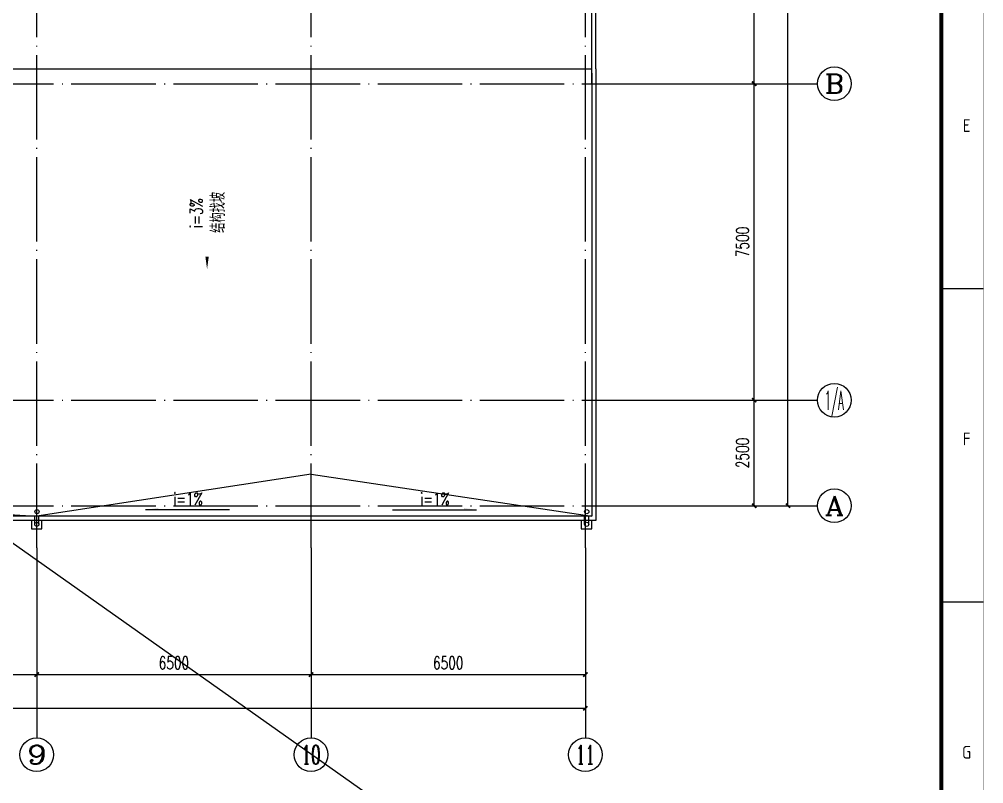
# Model space of a CAD drawing. Extents: x 93518 to 937116, y -359949 to 58022.
# Drawn here: x 914245 to 937096, y -112031 to -93918 of the extents above; entities that cross this region are included whole.
import ezdxf
from ezdxf.enums import TextEntityAlignment as Align

# ---------------------------------------------------------------- set-up
doc = ezdxf.new("R2010")
doc.units = 0
doc.header["$LTSCALE"] = 1000
doc.header["$MEASUREMENT"] = 0
doc.linetypes.add('DOTE', pattern=[2.42, 2, -0.2, 0.02, -0.2])
doc.layers.get('0').update_dxf_attribs({"color": 8, "linetype": 'CONTINUOUS'})
doc.layers.get('Defpoints').update_dxf_attribs({"color": 8, "linetype": 'CONTINUOUS'})
for name, color, linetype in [('-人员定位', 6, 'CONTINUOUS'), ('AXIS', 8, 'CONTINUOUS'), ('AXIS_TEXT', 8, 'CONTINUOUS'), ('DIM_SYMB', 8, 'CONTINUOUS'), ('DOTE', 8, 'DOTE'), ('STAIR', 8, 'CONTINUOUS')]:
    doc.layers.add(name, color=color, linetype=linetype)
doc.styles.add('_TCH_AXIS', font='complex.shx', dxfattribs={"bigfont": 'GBCBIG.shx'})
doc.styles.add('_TCH_DIM', font='simplex.shx', dxfattribs={"bigfont": 'gbcbig.shx'})
doc.styles.add('_TCH_DIM_T3', font='simplex.shx', dxfattribs={"width": 0.705882, "bigfont": 'gbcbig.shx'})
doc.styles.add('COMPLEX', font='geditxt.shx', dxfattribs={"bigfont": 'hztxt1.shx'})
doc.styles.get("Standard").update_dxf_attribs({"font": 'GBENOR', "bigfont": 'GBCBIG'})
doc.dimstyles.new('_TCH_ARCH&&100', dxfattribs={"dimtxt": 297.5, "dimasz": 100, "dimexe": 250, "dimexo": 300, "dimgap": 126.25, "dimtad": 1, "dimdec": 0, "dimzin": 0, "dimdsep": 46, "dimtxsty": '_TCH_DIM_T3', "dimblk": 'ARCHTICK', "dimcen": 0.09, "dimclrt": 7, "dimazin": 2, "dimtfac": 1, "dimtdec": 0, "dimtix": 1, "dimtmove": 2, "dimatfit": 3, "dimfxl": 0, "dimtolj": 1, "dimtzin": 0, "dimarcsym": 0})

# ---------------------------------------------------------------- blocks, each defined once
blk = doc.blocks.new('GEDI_WK_A1')
at = {"color": 3}
for p, q in [((831, 222.75), (841, 222.75)), ((831, 148.5), (841, 148.5))]:
    blk.add_line(p, q, dxfattribs=at)
for points, const_width in [([(0, 0), (841, 0), (841, 594), (0, 594)], 0.1), ([(25, 10), (831, 10), (831, 584), (25, 584)], 1)]:
    blk.add_lwpolyline(points, close=True, dxfattribs=dict(at, const_width=const_width))
for s, p in [('E', (837, 259.88)), ('F', (837, 185.62)), ('G', (837, 111.38))]:
    blk.add_text(s, height=3, dxfattribs=at).set_placement(p, align=Align.CENTER)
blk = doc.blocks.new('_ArchTick')
at = {"color": 0, "linetype": 'ByBlock', "const_width": 0.4}
blk.add_lwpolyline([(-0.5, -0.5), (0.5, 0.5)], dxfattribs=at)
blk = doc.blocks.new('*D526')
at = {"layer": 'AXIS', "color": 0, "lineweight": -2, "transparency": 16777216}
for p, q in [((928958, -102944), (931908, -102944)), ((931658, -105444), (931658, -102944)), ((928958, -105444), (931908, -105444))]:
    blk.add_line(p, q, dxfattribs=at)
at = {"layer": 'Defpoints', "color": 0, "transparency": 16777216}
for p in [(928658, -102944), (931658, -102944), (928658, -105444)]:
    blk.add_point(p, dxfattribs=at)
at = {"layer": 'AXIS', "color": 0, "lineweight": -2, "transparency": 16777216, "xscale": 100, "yscale": 100, "zscale": 100}
for p, rotation in [((931658, -102944), 90), ((931658, -105444), 270)]:
    blk.add_blockref('_ArchTick', p, dxfattribs=dict(at, rotation=rotation))
at = {"layer": 'AXIS', "color": 7, "transparency": 16777216, "insert": (931383, -104194), "char_height": 297.5, "attachment_point": 5, "rotation": 90, "style": '_TCH_DIM_T3'}
blk.add_mtext('\\A1;2500', dxfattribs=at)
blk = doc.blocks.new('*D527')
at = {"layer": 'AXIS', "color": 0, "lineweight": -2, "transparency": 16777216}
for p, q in [((928958, -95444), (931908, -95444)), ((931658, -102944), (931658, -95444)), ((928958, -102944), (931908, -102944))]:
    blk.add_line(p, q, dxfattribs=at)
at = {"layer": 'Defpoints', "color": 0, "transparency": 16777216}
for p in [(928658, -95444), (931658, -95444), (928658, -102944)]:
    blk.add_point(p, dxfattribs=at)
at = {"layer": 'AXIS', "color": 0, "lineweight": -2, "transparency": 16777216, "xscale": 100, "yscale": 100, "zscale": 100}
for p, rotation in [((931658, -95444), 90), ((931658, -102944), 270)]:
    blk.add_blockref('_ArchTick', p, dxfattribs=dict(at, rotation=rotation))
at = {"layer": 'AXIS', "color": 7, "transparency": 16777216, "insert": (931383, -99194), "char_height": 297.5, "attachment_point": 5, "rotation": 90, "style": '_TCH_DIM_T3'}
blk.add_mtext('\\A1;7500', dxfattribs=at)
blk = doc.blocks.new('*D528')
at = {"layer": 'AXIS', "color": 0, "lineweight": -2, "transparency": 16777216}
for p, q in [((928958, -88444), (931908, -88444)), ((931658, -95444), (931658, -88444)), ((928958, -95444), (931908, -95444))]:
    blk.add_line(p, q, dxfattribs=at)
at = {"layer": 'Defpoints', "color": 0, "transparency": 16777216}
for p in [(928658, -88444), (931658, -88444), (928658, -95444)]:
    blk.add_point(p, dxfattribs=at)
at = {"layer": 'AXIS', "color": 0, "lineweight": -2, "transparency": 16777216, "xscale": 100, "yscale": 100, "zscale": 100}
for p, rotation in [((931658, -88444), 90), ((931658, -95444), 270)]:
    blk.add_blockref('_ArchTick', p, dxfattribs=dict(at, rotation=rotation))
at = {"layer": 'AXIS', "color": 7, "transparency": 16777216, "insert": (931383, -91944), "char_height": 297.5, "attachment_point": 5, "rotation": 90, "style": '_TCH_DIM_T3'}
blk.add_mtext('\\A1;7000', dxfattribs=at)
blk = doc.blocks.new('*D531')
at = {"layer": 'AXIS', "color": 0, "lineweight": -2, "transparency": 16777216}
for p, q in [((928958, -73444), (932708, -73444)), ((932458, -105444), (932458, -73444)), ((928958, -105444), (932708, -105444))]:
    blk.add_line(p, q, dxfattribs=at)
at = {"layer": 'Defpoints', "color": 0, "transparency": 16777216}
for p in [(928658, -73444), (932458, -73444), (928658, -105444)]:
    blk.add_point(p, dxfattribs=at)
at = {"layer": 'AXIS', "color": 0, "lineweight": -2, "transparency": 16777216, "xscale": 100, "yscale": 100, "zscale": 100}
for p, rotation in [((932458, -73444), 90), ((932458, -105444), 270)]:
    blk.add_blockref('_ArchTick', p, dxfattribs=dict(at, rotation=rotation))
at = {"layer": 'AXIS', "color": 7, "transparency": 16777216, "insert": (932183, -89444), "char_height": 297.5, "attachment_point": 5, "rotation": 90, "style": '_TCH_DIM_T3'}
blk.add_mtext('\\A1;32000', dxfattribs=at)
blk = doc.blocks.new('*D556')
at = {"layer": 'AXIS', "color": 0, "lineweight": -2, "transparency": 16777216}
for p, q in [((908158, -106744), (908158, -109694)), ((914658, -106744), (914658, -109694)), ((908158, -109444), (914658, -109444))]:
    blk.add_line(p, q, dxfattribs=at)
at = {"layer": 'Defpoints', "color": 0, "transparency": 16777216}
for p in [(908158, -106444), (914658, -106444), (914658, -109444)]:
    blk.add_point(p, dxfattribs=at)
at = {"layer": 'AXIS', "color": 0, "lineweight": -2, "transparency": 16777216, "xscale": 100, "yscale": 100, "zscale": 100, "rotation": 180}
blk.add_blockref('_ArchTick', (908158, -109444), dxfattribs=at)
at = {"layer": 'AXIS', "color": 0, "lineweight": -2, "transparency": 16777216, "xscale": 100, "yscale": 100, "zscale": 100}
blk.add_blockref('_ArchTick', (914658, -109444), dxfattribs=at)
at = {"layer": 'AXIS', "color": 7, "transparency": 16777216, "insert": (911408, -109169), "char_height": 297.5, "attachment_point": 5, "style": '_TCH_DIM_T3'}
blk.add_mtext('\\A1;6500', dxfattribs=at)
blk = doc.blocks.new('*D557')
at = {"layer": 'AXIS', "color": 0, "lineweight": -2, "transparency": 16777216}
for p, q in [((914658, -106744), (914658, -109694)), ((921158, -106744), (921158, -109694)), ((914658, -109444), (921158, -109444))]:
    blk.add_line(p, q, dxfattribs=at)
at = {"layer": 'Defpoints', "color": 0, "transparency": 16777216}
for p in [(914658, -106444), (921158, -106444), (921158, -109444)]:
    blk.add_point(p, dxfattribs=at)
at = {"layer": 'AXIS', "color": 0, "lineweight": -2, "transparency": 16777216, "xscale": 100, "yscale": 100, "zscale": 100, "rotation": 180}
blk.add_blockref('_ArchTick', (914658, -109444), dxfattribs=at)
at = {"layer": 'AXIS', "color": 0, "lineweight": -2, "transparency": 16777216, "xscale": 100, "yscale": 100, "zscale": 100}
blk.add_blockref('_ArchTick', (921158, -109444), dxfattribs=at)
at = {"layer": 'AXIS', "color": 7, "transparency": 16777216, "insert": (917908, -109169), "char_height": 297.5, "attachment_point": 5, "style": '_TCH_DIM_T3'}
blk.add_mtext('\\A1;6500', dxfattribs=at)
blk = doc.blocks.new('*D558')
at = {"layer": 'AXIS', "color": 0, "lineweight": -2, "transparency": 16777216}
for p, q in [((921158, -106744), (921158, -109694)), ((927658, -106744), (927658, -109694)), ((921158, -109444), (927658, -109444))]:
    blk.add_line(p, q, dxfattribs=at)
at = {"layer": 'Defpoints', "color": 0, "transparency": 16777216}
for p in [(921158, -106444), (927658, -106444), (927658, -109444)]:
    blk.add_point(p, dxfattribs=at)
at = {"layer": 'AXIS', "color": 0, "lineweight": -2, "transparency": 16777216, "xscale": 100, "yscale": 100, "zscale": 100, "rotation": 180}
blk.add_blockref('_ArchTick', (921158, -109444), dxfattribs=at)
at = {"layer": 'AXIS', "color": 0, "lineweight": -2, "transparency": 16777216, "xscale": 100, "yscale": 100, "zscale": 100}
blk.add_blockref('_ArchTick', (927658, -109444), dxfattribs=at)
at = {"layer": 'AXIS', "color": 7, "transparency": 16777216, "insert": (924408, -109169), "char_height": 297.5, "attachment_point": 5, "style": '_TCH_DIM_T3'}
blk.add_mtext('\\A1;6500', dxfattribs=at)
blk = doc.blocks.new('*D559')
at = {"layer": 'AXIS', "color": 0, "lineweight": -2, "transparency": 16777216}
for p, q in [((865658, -106744), (865658, -110494)), ((927658, -106744), (927658, -110494)), ((865658, -110244), (927658, -110244))]:
    blk.add_line(p, q, dxfattribs=at)
at = {"layer": 'Defpoints', "color": 0, "transparency": 16777216}
for p in [(865658, -106444), (927658, -106444), (927658, -110244)]:
    blk.add_point(p, dxfattribs=at)
at = {"layer": 'AXIS', "color": 0, "lineweight": -2, "transparency": 16777216, "xscale": 100, "yscale": 100, "zscale": 100, "rotation": 180}
blk.add_blockref('_ArchTick', (865658, -110244), dxfattribs=at)
at = {"layer": 'AXIS', "color": 0, "lineweight": -2, "transparency": 16777216, "xscale": 100, "yscale": 100, "zscale": 100}
blk.add_blockref('_ArchTick', (927658, -110244), dxfattribs=at)
at = {"layer": 'AXIS', "color": 7, "transparency": 16777216, "insert": (896658, -109969), "char_height": 297.5, "attachment_point": 5, "style": '_TCH_DIM_T3'}
blk.add_mtext('\\A1;62000', dxfattribs=at)
blk = doc.blocks.new('_AXISO')
blk.add_circle((0, 0), 0.5)
at = {"layer": 'AXIS_TEXT', "style": 'COMPLEX', "width": 1.041667}
blk.add_attdef('A', text='', height=0.56, dxfattribs=at).set_placement((-0.25, -0.28), (0.25, -0.28), align=Align.FIT)

msp = doc.modelspace()

# ---------------------------------------------------------------- hatches: boundary and pattern name
at = {"layer": 'DIM_SYMB'}
for points in [[(917235.6, -105539.1), (917535.6, -105539.1), (917535.6, -105499.1)], [(925080, -105539.1), (924780, -105539.1), (924780, -105499.1)]]:
    msp.add_hatch(color=256, dxfattribs=at).paths.add_polyline_path(points)

# ---------------------------------------------------------------- linework, layer by layer
at = {"layer": '-人员定位'}
msp.add_line((852991.4, -63174.9), (937091.4, -122574.9), dxfattribs=at)
at = {"color": 2}
msp.add_line((865507.8, -95094.5), (927807.8, -95094.5), dxfattribs=at)
for points in [[(927807.8, -95444.5), (927807.8, -81744.5)], [(927907.8, -95094.5), (927907.8, -81644.5)], [(927907.8, -95094.5), (927907.8, -105794.5), (865407.8, -105794.5), (865407.8, -95094.5)], [(927807.8, -95194.5), (927807.8, -105694.5), (865507.8, -105694.5), (865507.8, -95094.5)]]:
    msp.add_lwpolyline(points)
at = {"layer": 'AXIS'}
for p, q in [((928657.8, -95444.5), (933157.8, -95444.5)), ((928657.8, -102944.5), (933156, -102944.5)), ((928657.8, -105444.5), (933157.8, -105444.5)), ((914657.8, -106444.5), (914657.8, -110944.5)), ((921157.8, -106444.5), (921157.8, -110944.5)), ((927657.8, -106444.5), (927657.8, -110944.5))]:
    msp.add_line(p, q, dxfattribs=at)
at = {"layer": 'DIM_SYMB'}
msp.add_lwpolyline([(918694.2, -97164.1, 0, 0, 0), (918694.2, -99841.6, 0, 80, 0), (918694.2, -99541.6, 0, 0, 0)], format="xyseb", dxfattribs=at)
for points in [[(919228.5, -105539.1), (917235.6, -105539.1)], [(923087.1, -105539.1), (925080, -105539.1)]]:
    msp.add_lwpolyline(points, dxfattribs=at)
at = {"layer": 'DOTE'}
for p, q in [((914657.8, -106444.5), (914657.8, -72444.5)), ((921157.8, -106444.5), (921157.8, -72444.5)), ((927657.8, -106444.5), (927657.8, -72444.5)), ((864657.8, -95444.5), (928657.8, -95444.5)), ((864657.8, -102944.5), (928657.8, -102944.5)), ((864657.8, -105444.5), (928657.8, -105444.5))]:
    msp.add_line(p, q, dxfattribs=at)
at = {"layer": 'STAIR'}
for p, q in [((899157.8, -104694.5), (914657.8, -105694.5)), ((921157.8, -104694.5), (914657.8, -105694.5)), ((921157.8, -105694.5), (921157.8, -104694.5)), ((921157.8, -104694.5), (927807.8, -105694.5)), ((914610.3, -105884.7), (914610.3, -105694.5)), ((914710.3, -105884.7), (914710.3, -105694.5)), ((927637.4, -105884.7), (927637.4, -105694.5)), ((927737.4, -105884.7), (927737.4, -105694.5))]:
    msp.add_line(p, q, dxfattribs=at)
for points in [[(914534.9, -105794.5), (914534.9, -105989.1), (914780.7, -105989.1), (914780.7, -105794.5)], [(927562, -105794.5), (927562, -105989.1), (927807.8, -105989.1), (927807.8, -105794.5)]]:
    msp.add_lwpolyline(points, dxfattribs=at)
for centre in [(914663.3, -105586.3), (927690.4, -105586.3), (914660.3, -105884.7), (927687.4, -105884.7)]:
    msp.add_circle(centre, 50, dxfattribs=at)

# ---------------------------------------------------------------- block references
at = {"xscale": 100, "yscale": 100, "zscale": 100}
msp.add_blockref('GEDI_WK_A1', (852991.4, -122574.9), dxfattribs=at)
at = {"layer": 'AXIS'}
ref = msp.add_blockref('_AXISO', (933557.8, -95444.5), dxfattribs=dict(at, xscale=800, yscale=800, zscale=800))
ref.add_attrib('A', 'B', dxfattribs={"layer": 'AXIS_TEXT', "height": 452.5, "style": '_TCH_AXIS', "width": 1.235294}).set_placement((933331.5, -95670.8), (933784.1, -95670.8), align=Align.FIT)
ref = msp.add_blockref('_AXISO', (933556, -102944.5), dxfattribs=dict(at, xscale=800, yscale=800, zscale=800))
ref.add_attrib('A', '1/A', dxfattribs={"layer": 'AXIS_TEXT', "height": 452.55, "style": '_TCH_AXIS', "width": 0.381818}).set_placement((933329.7, -103170.8), (933782.2, -103170.8), align=Align.FIT)
ref = msp.add_blockref('_AXISO', (933557.8, -105444.5), dxfattribs=dict(at, xscale=800, yscale=800, zscale=800))
ref.add_attrib('A', 'A', dxfattribs={"layer": 'AXIS_TEXT', "height": 452.5, "style": '_TCH_AXIS', "width": 1.166667}).set_placement((933331.5, -105670.8), (933784.1, -105670.8), align=Align.FIT)
ref = msp.add_blockref('_AXISO', (914657.8, -111344.5), dxfattribs=dict(at, xscale=800, yscale=800, zscale=800))
ref.add_attrib('A', '9', dxfattribs={"layer": 'AXIS_TEXT', "height": 452.5, "style": '_TCH_AXIS', "width": 1.5}).set_placement((914431.5, -111570.8), (914884.1, -111570.8), align=Align.FIT)
ref = msp.add_blockref('_AXISO', (921157.8, -111344.5), dxfattribs=dict(at, xscale=800, yscale=800, zscale=800))
ref.add_attrib('A', '10', dxfattribs={"layer": 'AXIS_TEXT', "height": 452.55, "style": '_TCH_AXIS', "width": 0.724138}).set_placement((920931.5, -111570.8), (921384.1, -111570.8), align=Align.FIT)
ref = msp.add_blockref('_AXISO', (927657.8, -111344.5), dxfattribs=dict(at, xscale=800, yscale=800, zscale=800))
ref.add_attrib('A', '11', dxfattribs={"layer": 'AXIS_TEXT', "height": 452.55, "style": '_TCH_AXIS', "width": 0.875}).set_placement((927431.5, -111570.8), (927884.1, -111570.8), align=Align.FIT)

# ---------------------------------------------------------------- texts
at = {"layer": 'DIM_SYMB', "color": 7, "style": '_TCH_DIM'}
msp.add_text('结构找坡', height=337.59, rotation=90, dxfattribs=at).set_placement((919119.4, -98979.4))
at = {"layer": 'DIM_SYMB', "color": 7, "style": '_TCH_DIM', "width": 0.705882}
msp.add_text('i=3%%%', height=297.5, rotation=90, dxfattribs=at).set_placement((918589.2, -98862.8))
for p in [(917892, -105434.1), (923743.6, -105434.1)]:
    msp.add_text('i=1%%%', height=297.5, dxfattribs=at).set_placement(p)

# ---------------------------------------------------------------- dimensions: what is measured, and where the dimension line sits
at = {"layer": 'AXIS'}
for p1, p2, distance, picture, middle in [((928657.8, -105444.5), (928657.8, -73444.5), -3800, '*D531', (932182.8, -89444.5)), ((928657.8, -95444.5), (928657.8, -88444.5), -3000, '*D528', (931382.8, -91944.5)), ((928657.8, -102944.5), (928657.8, -95444.5), -3000, '*D527', (931382.8, -99194.5)), ((928657.8, -105444.5), (928657.8, -102944.5), -3000, '*D526', (931382.8, -104194.5)), ((865657.8, -106444.5), (927657.8, -106444.5), -3800, '*D559', (896657.8, -109969.5)), ((908157.8, -106444.5), (914657.8, -106444.5), -3000, '*D556', (911407.8, -109169.5)), ((914657.8, -106444.5), (921157.8, -106444.5), -3000, '*D557', (917907.8, -109169.5)), ((921157.8, -106444.5), (927657.8, -106444.5), -3000, '*D558', (924407.8, -109169.5))]:
    dim = msp.add_aligned_dim(p1=p1, p2=p2, distance=distance, dimstyle='_TCH_ARCH&&100', dxfattribs=at)
    dim.commit()
    dim.dimension.update_dxf_attribs({"geometry": picture, "text_midpoint": middle})

doc.saveas('drawing.dxf')
